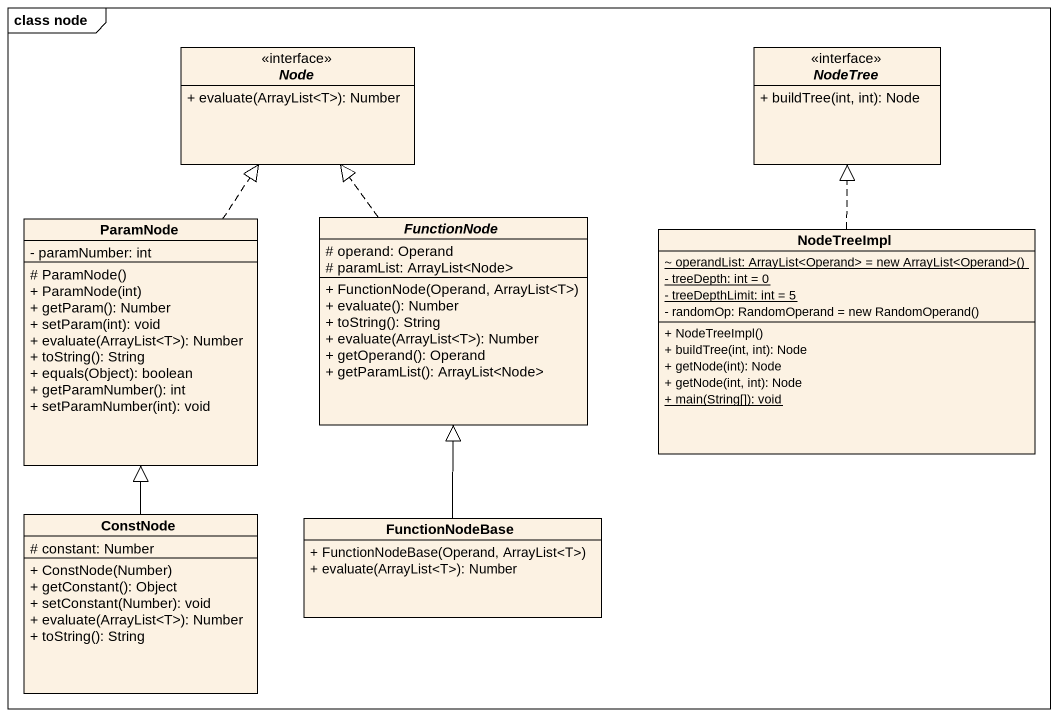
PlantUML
@startuml
mainframe class node
hide circle
hide empty members
skinparam classAttributeIconSize 0
interface "Node" as Node_ <<interface>> {
  + evaluate(ArrayList<T>): Number
}
interface NodeTree <<interface>> {
  + buildTree(int, int): Node
}
class ParamNode {
  - paramNumber: int
  # ParamNode()
  + ParamNode(int)
  + getParam(): Number
  + setParam(int): void
  + evaluate(ArrayList<T>): Number
  + toString(): String
  + equals(Object): boolean
  + getParamNumber(): int
  + setParamNumber(int): void
}
abstract class FunctionNode {
  # operand: Operand
  # paramList: ArrayList<Node>
  + FunctionNode(Operand, ArrayList<T>)
  + evaluate(): Number
  + toString(): String
  + evaluate(ArrayList<T>): Number
  + getOperand(): Operand
  + getParamList(): ArrayList<Node>
}
class NodeTreeImpl {
  {static} {field} ~ operandList: ArrayList<Operand> = new ArrayList<Operand>()
  {static} - treeDepth: int = 0
  {static} - treeDepthLimit: int = 5
  {field} - randomOp: RandomOperand = new RandomOperand()
  + NodeTreeImpl()
  + buildTree(int, int): Node
  + getNode(int): Node
  + getNode(int, int): Node
  {static} + main(String[]): void
}
class ConstNode {
  # constant: Number
  + ConstNode(Number)
  + getConstant(): Object
  + setConstant(Number): void
  + evaluate(ArrayList<T>): Number
  + toString(): String
}
class FunctionNodeBase {
  + FunctionNodeBase(Operand, ArrayList<T>)
  + evaluate(ArrayList<T>): Number
}
ParamNode .up.|> Node_
FunctionNode .up.|> Node_
NodeTreeImpl .up.|> NodeTree
ConstNode -up-|> ParamNode
FunctionNodeBase -up-|> FunctionNode
@enduml
